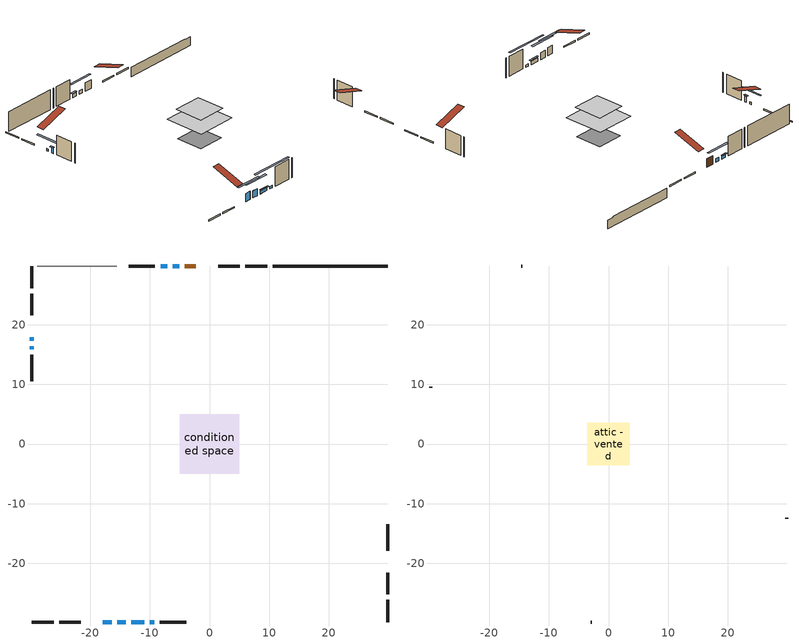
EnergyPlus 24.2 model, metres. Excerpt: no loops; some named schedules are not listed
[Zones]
conditioned space
 floor adiabatic (AdiabaticFloorConstruction): -5,-5 -5,5 5,5 5,-5 z2.97
 floor foundation (Slab1 construction): -3.38,-3.38 -3.38,3.38 3.38,3.38 3.38,-3.38 z-1.82
 wall outside (RimJoist1 construction): 9.69,29.83 5.96,29.83 / -29.83,-29.83 -26.09,-29.83 / -29.83,29.83 -29.83,26.09 / 29.83,-29.83 29.83,-26.09 z0.53:0.83
 wall outside (RimJoist2 construction): 5.03,29.83 1.43,29.83 / -25.16,-29.83 -21.56,-29.83 / -29.83,25.16 -29.83,21.56 / 29.83,-25.16 29.83,-21.56 z0.53:0.83
 wall outside (AdiabaticWallConstruction 1): -2.27,29.83 -4.17,29.83 z0.53:2.56
 wall outside (AdiabaticWallConstruction): -17.86,-29.83 -16.41,-29.83 z0.53:2.56; -15.49,-29.83 -14.04,-29.83 z0.53:2.23; -29.83,17.86 -29.83,17.33 / -10,-29.83 -9.23,-29.83 z0.53:1.09; -5.09,29.83 -6.19,29.83 / -7.11,29.83 -8.21,29.83 / -13.11,-29.83 -10.93,-29.83 z0.53:1.42; -29.83,16.4 -29.83,15.87 z0.53:1.95
 wall outside (Wall1 construction): -9.13,29.83 -13.54,29.83 / -8.31,-29.83 -3.9,-29.83 / -29.83,14.94 -29.83,10.54 / 29.83,-17.86 29.83,-13.46 z0.53:5.41
 wall foundation (FoundationWall1 construction): 10.62,29.83,-1.82 10.62,29.83,0.53 27.91,29.83,0.53 27.91,29.83,0.31 29.83,29.83,0.31 29.83,29.83,-1.82
 wall adiabatic (Wall4 construction): -15.54,29.83 -28.9,29.83 z0.53:5.41
 window (WindowConstruction): -17.86,-29.83 -16.41,-29.83 z0.53:2.56
 window (WindowConstruction 1): -15.49,-29.83 -14.04,-29.83 z0.53:2.23
 window (WindowConstruction 2): -29.83,17.86 -29.83,17.33 z0.53:1.09
 window (WindowConstruction 3): -5.09,29.83 -6.18,29.83 z0.53:1.42
 window (WindowConstruction 4): -7.11,29.83 -8.2,29.83 z0.53:1.42
 window (WindowConstruction 5): -13.11,-29.83 -10.93,-29.83 z0.53:1.42
 window (WindowConstruction 6): -29.83,16.4 -29.83,15.87 z0.53:1.95
 window (WindowConstruction 7): -10,-29.83 -9.24,-29.83 z0.53:1.09
 door (Door): -2.27,29.83 -4.16,29.83 z0.53:2.56
 ceiling adiabatic (AdiabaticFloorConstruction): 5,-5 5,5 -5,5 -5,-5 z2.97
attic - vented
 floor to conditioned space (Floor1 construction Reversed): -3.58,-3.58 -3.58,3.58 3.58,3.58 3.58,-3.58 z5.41
 wall outside (Wall3 construction): -14.47,29.83 -14.61,29.83 / -2.97,-29.83 -2.83,-29.83 / -29.83,9.61 -29.83,9.46 / 29.83,-12.53 29.83,-12.38 z0.53:5.41
 roof outside (Roof1 construction): -1.34,29.83,5.41 -1.34,22.84,7.73 0.5,22.84,7.73 0.5,29.83,5.41; -18.79,-29.83,5.41 -18.79,-22.84,7.73 -20.63,-22.84,7.73 -20.63,-29.83,5.41; -29.83,18.79,5.41 -22.84,18.79,7.73 -22.84,20.63,7.73 -29.83,20.63,5.41; 29.83,-18.79,5.41 22.84,-18.79,7.73 22.84,-20.63,7.73 29.83,-20.63,5.41
shading: -13.81,-29.83 -20.46,-29.83 -20.46,-30.24 -13.81,-30.24 z5.16; -11.44,-29.83 -18.09,-29.83 -18.09,-30.24 -11.44,-30.24 z4.83; -29.83,14.73 -29.83,20.46 -30.24,20.46 -30.24,14.73 z3.69; -8.78,29.83 -2.49,29.83 -2.49,30.24 -8.78,30.24 z4.02; -8.41,29.83 -6.91,29.83 -6.91,30.24 -8.41,30.24 z1.62; -10.73,-29.83 -13.31,-29.83 -13.31,-30.24 -10.73,-30.24 z1.62; -29.83,15.67 -29.83,16.6 -30.24,16.6 -30.24,15.67 z2.15; -4.15,-29.83 -15.09,-29.83 -15.09,-30.24 -4.15,-30.24 z6.18
[Building]
Building 1: Terrain=Suburbs
[Site:Location]
Toronto Intl AP_ON: Latitude {deg}=43.68; Longitude {deg}=-79.63; Time Zone {hr}=-5; Elevation {m}=173; Keep Site Location Information=Yes
[Site:GroundTemperature:Shallow]
4.59119, 2.66285, 2.50842, 3.42352, 7.09712, 10.7536, 13.9236, 15.9317, 16.1023, 14.4691, 11.3799, 7.83558
[Site:WaterMainsTemperature]
Calculation Method=Schedule; Temperature Schedule=mains temperature schedule
[Material] Roughness=Rough; Thermal Absorptance=0.9
Name | Thickness {m} | Conductivity {W/m-K} | Density {kg/m3} | Specific Heat {J/kg-K} | Solar Absorptance | Visible Absorptance
asphalt or fiberglass shingles | 0.00635 | 0.162714 | 1121.4 | 1465.45 | 0.4 | 0.4
ceiling loosefill ins | 0.169333 | 0.0480833 | 16.02 | 1046.75 | 0.7 | 0.7
ceiling stud and cavity | 0.1397 | 0.162576 | 65.682 | 1177.47 | 0.7 | 0.7
concrete 4.0 in. | 0.1016 | 1.803125 | 2242.8 | 837.4 | 0.7 | 0.7
concrete 8.0 in. | 0.2032 | 1.803125 | 2242.8 | 837.4 | 0.7 | 0.7
door material | 0.04445 | 0.0639163 | 512.64 | 1214.23 | 0.7 | 0.7
exterior vertical ins | 0.0457286 | 0.029427 | 32.04 | 1214.23 | 0.7 | 0.7
floor covering | 0.0127 | 0.0433444 | 54.468 | 1339.84 | 0.6 | 0.6
floor rigid ins; wall rigid ins | 0.512978 | 0.029427 | 32.04 | 1214.23 | 0.7 | 0.7
floor stud and cavity | 0.1397 | 1.75129 | 37.0049 | 1207.88 | 0.7 | 0.7
furniture material conditioned space 1 | 0.1524 | 0.115458 | 640.8 | 1214.23 | 0.6 | 0.6
gypsum board | 0.0127 | 0.160291 | 801 | 837.4 | 0.6 | 0.6
gypsum board 1 | 0.0127 | 0.160291 | 801 | 837.4 | 0.7 | 0.7
osb sheathing 0.5 in. | 0.0127 | 0.115458 | 512.64 | 1214.23 | 0.7 | 0.7
osb sheathing 0.5 in. 1 | 0.0127 | 0.115458 | 512.64 | 1214.23 | 0.4 | 0.4
osb sheathing 0.75 in. | 0.01905 | 0.115458 | 512.64 | 1214.23 | 0.7 | 0.7
osb sheathing 2.0 in. | 0.0508 | 0.115458 | 512.64 | 1214.23 | 0.7 | 0.7
rim joist stud and cavity | 0.0508 | 0.0452492 | 125.044 | 1163.47 | 0.6 | 0.6
rim joist stud and cavity 1 | 0.0508 | 0.0351153 | 125.044 | 1163.47 | 0.6 | 0.6
wall stud and cavity | 0.1397 | 0.0823012 | 139.0536 | 1170.24 | 0.7 | 0.7
wall stud and cavity 1 | 0.0889 | 6.9971 | 50.32683 | 1063.81 | 0.6 | 0.6
wall stud and cavity 2 | 0.1397 | 0.0750922 | 139.0536 | 1170.24 | 0.7 | 0.7
wall stud and cavity 3 | 0.0889 | 0.380278 | 52.3479 | 1209.89 | 0.7 | 0.7
wall stud and cavity 4 | 0.0889 | 0.391764 | 83.0341 | 1211.67 | 0.7 | 0.7
wood siding | 0.0254 | 0.102417 | 544.68 | 1172.36 | 0.4 | 0.4
wood siding 1 | 0.00254 | 0.102417 | 544.68 | 1172.36 | 0.4 | 0.4
wood siding 2; wood siding 3; wood siding 4 | 0.0254 | 0.102417 | 544.68 | 1172.36 | 0.7 | 0.7
[WindowMaterial:SimpleGlazingSystem]
Name | U-Factor {W/m2-K} | Solar Heat Gain Coefficient
WindowMaterial | 2.89237 | 0.69
WindowMaterial 1 | 2.898619 | 0.69
WindowMaterial 2 | 3.01445 | 0.56
WindowMaterial 3 | 2.94291 | 0.64
WindowMaterial 4 | 2.97754 | 0.61
WindowMaterial 5 | 3.30573 | 0.59
[Construction]
AdiabaticFloorConstruction: floor stud and cavity, floor rigid ins, osb sheathing 0.75 in., floor covering
AdiabaticWallConstruction: wood siding 3, wall rigid ins, wall stud and cavity 3, gypsum board
AdiabaticWallConstruction 1: wood siding 4, wall rigid ins, wall stud and cavity 3, gypsum board
Door: door material
Floor1 construction Reversed: gypsum board, ceiling stud and cavity, ceiling loosefill ins
FoundationWall1 construction: concrete 8.0 in., gypsum board 1
furniture construction conditioned space 1: furniture material conditioned space 1
PartitionWallConstruction: gypsum board, wall stud and cavity 4, gypsum board
RimJoist1 construction: wood siding 2, osb sheathing 2.0 in., rim joist stud and cavity
RimJoist2 construction: wood siding 2, osb sheathing 2.0 in., rim joist stud and cavity 1
Roof1 construction: asphalt or fiberglass shingles
Slab1 construction: concrete 4.0 in.
Wall1 construction: wood siding, osb sheathing 0.5 in., wall stud and cavity, gypsum board
Wall3 construction: wood siding 1, wall stud and cavity 1
Wall4 construction: osb sheathing 0.5 in. 1, wall stud and cavity 2, gypsum board
WindowConstruction: WindowMaterial
WindowConstruction 1: WindowMaterial 1
WindowConstruction 2: WindowMaterial 2
WindowConstruction 3; WindowConstruction 4; WindowConstruction 5: WindowMaterial 3
WindowConstruction 6: WindowMaterial 4
WindowConstruction 7: WindowMaterial 5
[Zone] Multiplier=1; Part of Total Floor Area=Yes
Name | Volume {m3}
attic - vented | 19.4106
conditioned space | 403.6
[Space]
Name | Zone | Volume {m3}
attic - vented 1 | attic - vented | 19.4106
conditioned space 1 | conditioned space | 403.6
[ZoneInfiltration:EffectiveLeakageArea]
infil attic - vented 1: Zone or Space=attic - vented 1; Schedule=Always On Discrete; Effective Air Leakage Area {cm2}=2126.07; Stack Coefficient=0.000500954; Wind Coefficient=1.51223e-05
[ZoneMixing]
whole house fan mix: Zone or Space=attic - vented; Schedule=Always On Continuous; Design Flow Rate Calculation Method=Flow/Zone; Design Flow Rate {m3/s}=0; Source Zone or Space=conditioned space
[SurfaceProperty:ExposedFoundationPerimeter]
Slab1: Exposed Perimeter Calculation Method=TotalExposedPerimeter; Total Exposed Perimeter {m}=19.202
[InternalMass] Zone or ZoneList=conditioned space; Space or SpaceList=conditioned space 1
Name | Construction | Surface Area {m2}
furniture mass conditioned space 1 | furniture construction conditioned space 1 | 58.2841
partition wall mass | PartitionWallConstruction | 145.71
[Lights]
interior lighting: Zone or ZoneList or Space or SpaceList=conditioned space 1; Schedule=interior lighting schedule; Design Level Calculation Method=LightingLevel; Lighting Level {W}=343.2; Return Air Fraction=0; Fraction Radiant=0.6; Fraction Visible=0.2; Fraction Replaceable=1
[People]
occupants: Zone or ZoneList or Space or SpaceList=conditioned space 1; Number of People Schedule=occupants schedule; Number of People Calculation Method=People; Number of People=3; Fraction Radiant=0.314171; Sensible Heat Fraction=0.56303; Activity Level Schedule=occupants activity schedule; Carbon Dioxide Generation Rate {m3/s-W}=0; Enable ASHRAE 55 Comfort Warnings=No; Mean Radiant Temperature Calculation Type=EnclosureAveraged
[ElectricEquipment] Zone or ZoneList or Space or SpaceList=conditioned space 1; Design Level Calculation Method=EquipmentLevel
Name | Schedule | Design Level {W} | Fraction Latent | Fraction Radiant | Fraction Lost
clothes dryer | clothes dryer schedule | 140.772 | 0.015 | 0.081 | 0.85
clothes washer | clothes washer schedule | 32.1985 | 0.03 | 0.162 | 0.7
cooking range | cooking range schedule | 208.969 | 0.08 | 0.432 | 0.2
dishwasher | dishwasher schedule | 66.8632 | 0.3 | 0.18 | 0.4
fridge | fridge schedule | 72.9452 | 0 | 0.6 | 0
mech vent house fan | mech vent house fan schedule | 0 | 0 | 0 | 1
mech vent house fan cfis | mech vent house fan cfis schedule | 0 | 0 | 0 | 0
misc plug loads | misc plug loads schedule | 494.7 | 0.045 | 0.513 | 0.1
whole house fan | Always On Discrete | 0 | 0 | 0 | 1
[OtherEquipment] Zone or ZoneList or Space or SpaceList=conditioned space 1; Design Level Calculation Method=EquipmentLevel
Name | Fuel Type | Schedule | Design Level {W} | Fraction Latent | Fraction Radiant | Fraction Lost
clothes dryer 1 | Electricity | clothes dryer schedule | 0 | 0.015 | 0.081 | 0.85
cooking range 1 | Electricity | cooking range schedule | 0 | 0.08 | 0.432 | 0.2
general water use latent | None | general water use schedule | 59.3978 | 1 | 0 | 0
general water use sensible | None | general water use schedule | -58.539 | 0 | 0.6 | 0
mech vent house fan latent load | None | Always On Discrete | 0 | 1 | 0 | 0
mech vent house fan sensible load | None | Always On Discrete | 0 | 0 | 0 | 0
water heater energy adjustment1 | NaturalGas | Always On Discrete | 0.01 | 0 | 0 | 1
[ZoneInfiltration:DesignFlowRate] Zone or ZoneList or Space or SpaceList=conditioned space 1; Schedule=Always On Discrete; Design Flow Rate Calculation Method=Flow/Zone; Design Flow Rate {m3/s}=0
infil flow; natural vent flow; whole house fan flow
[AvailabilityManager:Scheduled]
central ac and furnace airloop Availability Manager: Schedule=Always On Discrete
[Foundation:Kiva]
Foundation Kiva 1: Initial Indoor Air Temperature {C}=18; Wall Height Above Grade {m}=0.530017; Wall Depth Below Slab {m}=0.2032; Custom Block Material Name 1=exterior vertical ins; Custom Block Depth 1 {m}=2.350008; Custom Block X Position 1 {m}=0.2159; Custom Block Z Position 1 {m}=0
[Foundation:Kiva:Settings]
Soil Conductivity {W/m-K}=0.849921; Soil Density {kg/m3}=1842.3; Soil Specific Heat {J/kg-K}=418.7; Ground Solar Absorptivity=0.9; Ground Thermal Absorptivity=0.9; Ground Surface Roughness {m}=0.03; Far-Field Width {m}=40; Deep-Ground Boundary Condition=ZeroFlux; Deep-Ground Depth {m}=40; Minimum Cell Dimension {m}=0.2; Maximum Cell Growth Coefficient=3; Simulation Timestep=Timestep
[Exterior:Lights]
exterior lighting: Schedule=exterior lighting schedule; Design Level {W}=75.6
[EnergyManagementSystem:GlobalVariable]
central_ac_and_furnace_airloop_Fan_RTF
infil_program_Qfan
infil_program_Qinf
natural_vent_program_Qnv
natural_vent_program_Qwhf
[EnergyManagementSystem:Sensor]
Name | Output:Variable or Output:Meter Index Key | Output:Variable or Output:Meter
airflow_gain | infil flow | Infiltration Sensible Heat Gain Energy
airflow_gain_1 | natural vent flow | Infiltration Sensible Heat Gain Energy
airflow_gain_2 | whole house fan flow | Infiltration Sensible Heat Gain Energy
airflow_loss | infil flow | Infiltration Sensible Heat Loss Energy
airflow_loss_1 | natural vent flow | Infiltration Sensible Heat Loss Energy
airflow_loss_2 | whole house fan flow | Infiltration Sensible Heat Loss Energy
clg_load_cond |  | Cooling:EnergyTransfer:Zone:CONDITIONED SPACE
clg_sp_s; clg_sp_s_1 | cooling setpoint | Schedule Value
clothes_dryer_exhaust_0_sch_s | clothes dryer exhaust 0 schedule | Schedule Value
cool_season | cooling season schedule | Schedule Value
htg_load_cond |  | Heating:EnergyTransfer:Zone:CONDITIONED SPACE
htg_sp_s; htg_sp_s_1 | heating setpoint | Schedule Value
ig_ee_conv | clothes dryer | Electric Equipment Convective Heating Energy
ig_ee_conv_2 | cooking range | Electric Equipment Convective Heating Energy
ig_ee_conv_4 | fridge | Electric Equipment Convective Heating Energy
ig_ee_conv_5 | misc plug loads | Electric Equipment Convective Heating Energy
ig_ee_conv_6 | whole house fan | Electric Equipment Convective Heating Energy
ig_ee_rad | clothes dryer | Electric Equipment Radiant Heating Energy
ig_ee_rad_2 | cooking range | Electric Equipment Radiant Heating Energy
ig_ee_rad_4 | fridge | Electric Equipment Radiant Heating Energy
ig_ee_rad_5 | misc plug loads | Electric Equipment Radiant Heating Energy
ig_ee_rad_6 | whole house fan | Electric Equipment Radiant Heating Energy
ig_lgt_conv | interior lighting | Lights Convective Heating Energy
ig_lgt_rad | interior lighting | Lights Radiant Heating Energy
ig_lgt_vis | interior lighting | Lights Visible Radiation Heating Energy
ig_oe_conv | clothes dryer 1 | Other Equipment Convective Heating Energy
ig_oe_conv_1 | cooking range 1 | Other Equipment Convective Heating Energy
ig_oe_conv_2 | general water use latent | Other Equipment Convective Heating Energy
ig_oe_conv_3 | general water use sensible | Other Equipment Convective Heating Energy
ig_oe_conv_4 | water heater energy adjustment1 | Other Equipment Convective Heating Energy
ig_oe_rad | clothes dryer 1 | Other Equipment Radiant Heating Energy
ig_oe_rad_1 | cooking range 1 | Other Equipment Radiant Heating Energy
ig_oe_rad_2 | general water use latent | Other Equipment Radiant Heating Energy
ig_oe_rad_3 | general water use sensible | Other Equipment Radiant Heating Energy
ig_oe_rad_4 | water heater energy adjustment1 | Other Equipment Radiant Heating Energy
ig_ppl_conv | occupants | People Convective Heating Energy
ig_ppl_rad | occupants | People Radiant Heating Energy
im_conv | furniture mass conditioned space 1 | Surface Inside Face Convection Heat Gain Energy
im_conv_1 | partition wall mass | Surface Inside Face Convection Heat Gain Energy
im_ig | furniture mass conditioned space 1 | Surface Inside Face Internal Gains Radiation Heat Gain Energy
im_ig_1 | partition wall mass | Surface Inside Face Internal Gains Radiation Heat Gain Energy
im_lgt | furniture mass conditioned space 1 | Surface Inside Face Lights Radiation Heat Gain Energy
im_lgt_1 | partition wall mass | Surface Inside Face Lights Radiation Heat Gain Energy
im_sol | furniture mass conditioned space 1 | Surface Inside Face Solar Radiation Heat Gain Energy
im_sol_1 | partition wall mass | Surface Inside Face Solar Radiation Heat Gain Energy
im_surf | furniture mass conditioned space 1 | Surface Inside Face Net Surface Thermal Radiation Heat Gain Energy
im_surf_1 | partition wall mass | Surface Inside Face Net Surface Thermal Radiation Heat Gain Energy
mv_conv | mech vent house fan | Electric Equipment Convective Heating Energy
mv_conv_1 | mech vent house fan cfis | Electric Equipment Convective Heating Energy
mv_conv_2 | mech vent house fan latent load | Other Equipment Convective Heating Energy
mv_conv_3 | mech vent house fan sensible load | Other Equipment Convective Heating Energy
mv_rad | mech vent house fan | Electric Equipment Radiant Heating Energy
mv_rad_1 | mech vent house fan cfis | Electric Equipment Radiant Heating Energy
mv_rad_2 | mech vent house fan latent load | Other Equipment Radiant Heating Energy
mv_rad_3 | mech vent house fan sensible load | Other Equipment Radiant Heating Energy
natural_vent_s | natural vent schedule | Schedule Value
out_pb_s |  | Site Outdoor Air Barometric Pressure
out_wt_s |  | Site Outdoor Air Humidity Ratio
site_vw_s |  | Site Wind Speed
ss_back_out | Window1 | Surface Window Shortwave from Zone Back Out Window Heat Transfer Rate
ss_back_out_1 | Window2 | Surface Window Shortwave from Zone Back Out Window Heat Transfer Rate
ss_back_out_2 | Window3 | Surface Window Shortwave from Zone Back Out Window Heat Transfer Rate
ss_back_out_3 | Window4 | Surface Window Shortwave from Zone Back Out Window Heat Transfer Rate
ss_back_out_4 | Window5 | Surface Window Shortwave from Zone Back Out Window Heat Transfer Rate
ss_back_out_5 | Window6 | Surface Window Shortwave from Zone Back Out Window Heat Transfer Rate
ss_back_out_6 | Window8 | Surface Window Shortwave from Zone Back Out Window Heat Transfer Rate
ss_back_out_7 | Window9 | Surface Window Shortwave from Zone Back Out Window Heat Transfer Rate
ss_conv | Door1 | Surface Inside Face Convection Heat Gain Energy
ss_conv_1 | Window1 | Surface Inside Face Convection Heat Gain Energy
ss_conv_2 | Window2 | Surface Inside Face Convection Heat Gain Energy
ss_conv_3 | Window3 | Surface Inside Face Convection Heat Gain Energy
ss_conv_4 | Window4 | Surface Inside Face Convection Heat Gain Energy
ss_conv_5 | Window5 | Surface Inside Face Convection Heat Gain Energy
ss_conv_6 | Window6 | Surface Inside Face Convection Heat Gain Energy
ss_conv_7 | Window8 | Surface Inside Face Convection Heat Gain Energy
ss_conv_8 | Window9 | Surface Inside Face Convection Heat Gain Energy
ss_ig | Door1 | Surface Inside Face Internal Gains Radiation Heat Gain Energy
ss_ig_1 | Window1 | Surface Inside Face Internal Gains Radiation Heat Gain Energy
ss_ig_2 | Window2 | Surface Inside Face Internal Gains Radiation Heat Gain Energy
ss_ig_3 | Window3 | Surface Inside Face Internal Gains Radiation Heat Gain Energy
ss_ig_4 | Window4 | Surface Inside Face Internal Gains Radiation Heat Gain Energy
ss_ig_5 | Window5 | Surface Inside Face Internal Gains Radiation Heat Gain Energy
ss_ig_6 | Window6 | Surface Inside Face Internal Gains Radiation Heat Gain Energy
ss_ig_7 | Window8 | Surface Inside Face Internal Gains Radiation Heat Gain Energy
ss_ig_8 | Window9 | Surface Inside Face Internal Gains Radiation Heat Gain Energy
ss_lgt | Door1 | Surface Inside Face Lights Radiation Heat Gain Energy
ss_sol | Door1 | Surface Inside Face Solar Radiation Heat Gain Energy
ss_surf | Door1 | Surface Inside Face Net Surface Thermal Radiation Heat Gain Energy
ss_surf_1 | Window1 | Surface Inside Face Net Surface Thermal Radiation Heat Gain Energy
ss_surf_2 | Window2 | Surface Inside Face Net Surface Thermal Radiation Heat Gain Energy
ss_surf_3 | Window3 | Surface Inside Face Net Surface Thermal Radiation Heat Gain Energy
ss_surf_4 | Window4 | Surface Inside Face Net Surface Thermal Radiation Heat Gain Energy
ss_surf_5 | Window5 | Surface Inside Face Net Surface Thermal Radiation Heat Gain Energy
ss_surf_6 | Window6 | Surface Inside Face Net Surface Thermal Radiation Heat Gain Energy
ss_surf_7 | Window8 | Surface Inside Face Net Surface Thermal Radiation Heat Gain Energy
ss_surf_8 | Window9 | Surface Inside Face Net Surface Thermal Radiation Heat Gain Energy
ss_trans_in | Window1 | Surface Window Transmitted Solar Radiation Rate
ss_trans_in_1 | Window2 | Surface Window Transmitted Solar Radiation Rate
ss_trans_in_2 | Window3 | Surface Window Transmitted Solar Radiation Rate
ss_trans_in_3 | Window4 | Surface Window Transmitted Solar Radiation Rate
ss_trans_in_4 | Window5 | Surface Window Transmitted Solar Radiation Rate
ss_trans_in_5 | Window6 | Surface Window Transmitted Solar Radiation Rate
ss_trans_in_6 | Window8 | Surface Window Transmitted Solar Radiation Rate
ss_trans_in_7 | Window9 | Surface Window Transmitted Solar Radiation Rate
ss_trans_out | Window1 | Surface Inside Face Initial Transmitted Diffuse Transmitted Out Window Solar Radiation Rate
ss_trans_out_1 | Window2 | Surface Inside Face Initial Transmitted Diffuse Transmitted Out Window Solar Radiation Rate
ss_trans_out_2 | Window3 | Surface Inside Face Initial Transmitted Diffuse Transmitted Out Window Solar Radiation Rate
ss_trans_out_3 | Window4 | Surface Inside Face Initial Transmitted Diffuse Transmitted Out Window Solar Radiation Rate
ss_trans_out_4 | Window5 | Surface Inside Face Initial Transmitted Diffuse Transmitted Out Window Solar Radiation Rate
ss_trans_out_5 | Window6 | Surface Inside Face Initial Transmitted Diffuse Transmitted Out Window Solar Radiation Rate
ss_trans_out_6 | Window8 | Surface Inside Face Initial Transmitted Diffuse Transmitted Out Window Solar Radiation Rate
ss_trans_out_7 | Window9 | Surface Inside Face Initial Transmitted Diffuse Transmitted Out Window Solar Radiation Rate
s_conv | Floor1 | Surface Inside Face Convection Heat Gain Energy
s_conv_1 | FoundationWall1 | Surface Inside Face Convection Heat Gain Energy
s_conv_10 | RimJoist2:270 | Surface Inside Face Convection Heat Gain Energy
s_conv_11 | RimJoist2:90 | Surface Inside Face Convection Heat Gain Energy
s_conv_12 | Slab1 | Surface Inside Face Convection Heat Gain Energy
s_conv_13 | Wall1:0 | Surface Inside Face Convection Heat Gain Energy
s_conv_14 | Wall1:180 | Surface Inside Face Convection Heat Gain Energy
s_conv_15 | Wall1:270 | Surface Inside Face Convection Heat Gain Energy
s_conv_16 | Wall1:90 | Surface Inside Face Convection Heat Gain Energy
s_conv_17 | Wall4 | Surface Inside Face Convection Heat Gain Energy
s_conv_2 | inferred conditioned ceiling | Surface Inside Face Convection Heat Gain Energy
s_conv_3 | inferred conditioned floor | Surface Inside Face Convection Heat Gain Energy
s_conv_4 | RimJoist1:0 | Surface Inside Face Convection Heat Gain Energy
s_conv_5 | RimJoist1:180 | Surface Inside Face Convection Heat Gain Energy
s_conv_6 | RimJoist1:270 | Surface Inside Face Convection Heat Gain Energy
s_conv_7 | RimJoist1:90 | Surface Inside Face Convection Heat Gain Energy
s_conv_8 | RimJoist2:0 | Surface Inside Face Convection Heat Gain Energy
s_conv_9 | RimJoist2:180 | Surface Inside Face Convection Heat Gain Energy
s_ig | Floor1 | Surface Inside Face Internal Gains Radiation Heat Gain Energy
s_ig_1 | FoundationWall1 | Surface Inside Face Internal Gains Radiation Heat Gain Energy
s_ig_10 | RimJoist2:270 | Surface Inside Face Internal Gains Radiation Heat Gain Energy
s_ig_11 | RimJoist2:90 | Surface Inside Face Internal Gains Radiation Heat Gain Energy
s_ig_12 | Slab1 | Surface Inside Face Internal Gains Radiation Heat Gain Energy
s_ig_13 | Wall1:0 | Surface Inside Face Internal Gains Radiation Heat Gain Energy
s_ig_14 | Wall1:180 | Surface Inside Face Internal Gains Radiation Heat Gain Energy
s_ig_15 | Wall1:270 | Surface Inside Face Internal Gains Radiation Heat Gain Energy
s_ig_16 | Wall1:90 | Surface Inside Face Internal Gains Radiation Heat Gain Energy
s_ig_17 | Wall4 | Surface Inside Face Internal Gains Radiation Heat Gain Energy
s_ig_2 | inferred conditioned ceiling | Surface Inside Face Internal Gains Radiation Heat Gain Energy
s_ig_3 | inferred conditioned floor | Surface Inside Face Internal Gains Radiation Heat Gain Energy
s_ig_4 | RimJoist1:0 | Surface Inside Face Internal Gains Radiation Heat Gain Energy
s_ig_5 | RimJoist1:180 | Surface Inside Face Internal Gains Radiation Heat Gain Energy
s_ig_6 | RimJoist1:270 | Surface Inside Face Internal Gains Radiation Heat Gain Energy
s_ig_7 | RimJoist1:90 | Surface Inside Face Internal Gains Radiation Heat Gain Energy
s_ig_8 | RimJoist2:0 | Surface Inside Face Internal Gains Radiation Heat Gain Energy
s_ig_9 | RimJoist2:180 | Surface Inside Face Internal Gains Radiation Heat Gain Energy
s_lgt | Floor1 | Surface Inside Face Lights Radiation Heat Gain Energy
s_lgt_1 | FoundationWall1 | Surface Inside Face Lights Radiation Heat Gain Energy
s_lgt_10 | RimJoist2:270 | Surface Inside Face Lights Radiation Heat Gain Energy
s_lgt_11 | RimJoist2:90 | Surface Inside Face Lights Radiation Heat Gain Energy
s_lgt_12 | Slab1 | Surface Inside Face Lights Radiation Heat Gain Energy
s_lgt_13 | Wall1:0 | Surface Inside Face Lights Radiation Heat Gain Energy
s_lgt_14 | Wall1:180 | Surface Inside Face Lights Radiation Heat Gain Energy
s_lgt_15 | Wall1:270 | Surface Inside Face Lights Radiation Heat Gain Energy
s_lgt_16 | Wall1:90 | Surface Inside Face Lights Radiation Heat Gain Energy
s_lgt_17 | Wall4 | Surface Inside Face Lights Radiation Heat Gain Energy
s_lgt_2 | inferred conditioned ceiling | Surface Inside Face Lights Radiation Heat Gain Energy
s_lgt_3 | inferred conditioned floor | Surface Inside Face Lights Radiation Heat Gain Energy
s_lgt_4 | RimJoist1:0 | Surface Inside Face Lights Radiation Heat Gain Energy
s_lgt_5 | RimJoist1:180 | Surface Inside Face Lights Radiation Heat Gain Energy
s_lgt_6 | RimJoist1:270 | Surface Inside Face Lights Radiation Heat Gain Energy
